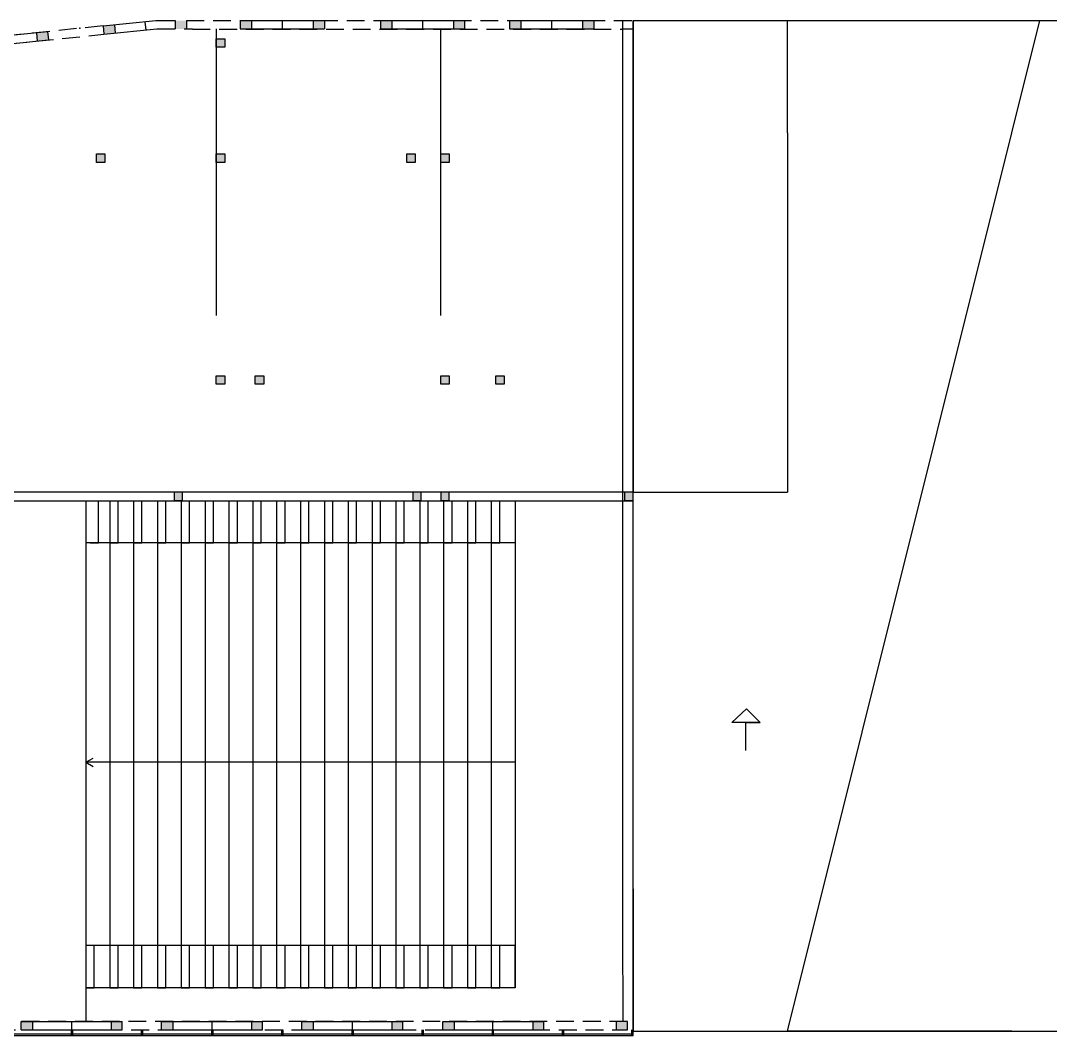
# Model space of a CAD drawing. Header units: millimetres. Extents: x -5657 to 14604, y -1609 to 2067.
# Drawn here: x -1961.2 to -1594.3, y 1512.5 to 1874 of the extents above; entities that cross this region are included whole.
import ezdxf

# ---------------------------------------------------------------- set-up
doc = ezdxf.new("R2010")
doc.units = ezdxf.units.MM
doc.linetypes.add('ACAD_ISO02W100', pattern=[15, 12, -3])
doc.linetypes.add('DASHED2', pattern=[9.525, 6.35, -3.175])
doc.layers.get('0').update_dxf_attribs({"color": 4})
doc.layers.add('gelijkvloers', color=80, linetype='Continuous')
doc.layers.add('str palen', color=220, linetype='Continuous')

msp = doc.modelspace()

# ---------------------------------------------------------------- hatches: boundary and pattern name
at = {"layer": 'str palen', "linetype": 'Continuous', "transparency": 33554687}
h = msp.add_hatch(color=256, dxfattribs=at)
h.dxf.hatch_style = 1
h.paths.add_polyline_path([(-1927.8, 1872.51), (-1931.87, 1872.09), (-1931.6, 1869.11), (-1927.51, 1869.52)])
h.paths.add_polyline_path([(-1951.63, 1870.1), (-1955.56, 1869.7), (-1955.31, 1866.71), (-1951.33, 1867.11)])
h.paths.add_polyline_path([(-1977.49, 1867.49), (-1981.42, 1867.09), (-1981.12, 1864.11), (-1977.22, 1864.5)])
h.paths.add_polyline_path([(-1999.84, 1865.23), (-2003.8, 1864.83), (-2003.51, 1861.85), (-1999.54, 1862.25)])
h.paths.add_polyline_path([(-2025.63, 1862.63), (-2029.66, 1862.22), (-2029.32, 1859.24), (-2025.27, 1859.65)])
h = msp.add_hatch(color=256, dxfattribs=at)
h.dxf.hatch_style = 1
h.paths.add_polyline_path([(-1757, 1874), (-1761, 1874), (-1761, 1871.02), (-1757, 1871.02)])
h.paths.add_polyline_path([(-1783, 1874), (-1787, 1874), (-1787, 1871.02), (-1783, 1871.02)])
h.paths.add_polyline_path([(-1803, 1874), (-1807, 1874), (-1807, 1871.02), (-1803, 1871.02)])
h.paths.add_polyline_path([(-1829, 1874), (-1833, 1874), (-1833, 1871.02), (-1829, 1871.02)])
h.paths.add_polyline_path([(-1853, 1874), (-1857, 1874), (-1857, 1871.02), (-1853, 1871.02)])
h.paths.add_polyline_path([(-1879, 1874), (-1883, 1874), (-1883, 1871.02), (-1879, 1871.02)])
h.paths.add_polyline_path([(-1902.18, 1874), (-1906.18, 1874), (-1906.18, 1871.02), (-1902.18, 1871.02)])
h = msp.add_hatch(color=256, dxfattribs=at)
h.dxf.hatch_style = 1
h.paths.add_polyline_path([(-1808.5, 1826.5), (-1811.5, 1826.5), (-1811.5, 1823.5), (-1808.5, 1823.5)])
h.paths.add_polyline_path([(-1820.62, 1826.5), (-1823.62, 1826.5), (-1823.62, 1823.5), (-1820.62, 1823.5)])
h.paths.add_polyline_path([(-1888.5, 1867.5), (-1891.5, 1867.5), (-1891.5, 1864.5), (-1888.5, 1864.5)])
h.paths.add_polyline_path([(-1888.5, 1826.5), (-1891.5, 1826.5), (-1891.5, 1823.5), (-1888.5, 1823.5)])
h.paths.add_polyline_path([(-1931.22, 1826.5), (-1934.22, 1826.5), (-1934.22, 1823.5), (-1931.22, 1823.5)])
h.paths.add_polyline_path([(-1973.5, 1826.5), (-1976.5, 1826.5), (-1976.5, 1823.5), (-1973.5, 1823.5)])
h.paths.add_polyline_path([(-2049.5, 1826.5), (-2052.5, 1826.5), (-2052.5, 1823.5), (-2049.5, 1823.5)])
h.paths.add_polyline_path([(-2125.5, 1826.5), (-2128.5, 1826.5), (-2128.5, 1823.5), (-2125.5, 1823.5)])
h.paths.add_polyline_path([(-2201.5, 1826.5), (-2204.5, 1826.5), (-2204.5, 1823.5), (-2201.5, 1823.5)])
h.paths.add_polyline_path([(-2319.31, 1826.5), (-2322.31, 1826.5), (-2322.31, 1823.5), (-2319.31, 1823.5)])
h = msp.add_hatch(color=256, dxfattribs=at)
h.dxf.hatch_style = 1
h.paths.add_polyline_path([(-1888.5, 1747.5), (-1891.5, 1747.5), (-1891.5, 1744.5), (-1888.5, 1744.5)])
h.paths.add_polyline_path([(-1874.6, 1747.5), (-1877.6, 1747.5), (-1877.6, 1744.5), (-1874.6, 1744.5)])
h.paths.add_polyline_path([(-1903.5, 1706), (-1906.5, 1706), (-1906.5, 1703), (-1903.5, 1703)])
h = msp.add_hatch(color=256, dxfattribs=at)
h.dxf.hatch_style = 1
h.paths.add_polyline_path([(-1788.88, 1747.5), (-1791.88, 1747.5), (-1791.88, 1744.5), (-1788.88, 1744.5)])
h.paths.add_polyline_path([(-1808.5, 1747.5), (-1811.5, 1747.5), (-1811.5, 1744.5), (-1808.5, 1744.5)])
h.paths.add_polyline_path([(-1808.5, 1706), (-1811.5, 1706), (-1811.5, 1703), (-1808.5, 1703)])
h.paths.add_polyline_path([(-1818.5, 1706), (-1821.5, 1706), (-1821.5, 1703), (-1818.5, 1703)])
h = msp.add_hatch(color=256, dxfattribs=at)
h.dxf.hatch_style = 1
h.paths.add_polyline_path([(-2126, 1567), (-2129, 1567), (-2129, 1564), (-2126, 1564)])
h.paths.add_polyline_path([(-1967.5, 1567), (-1970.5, 1567), (-1970.5, 1564), (-1967.5, 1564)])
h.paths.add_polyline_path([(-1743, 1706), (-1746, 1706), (-1746, 1703), (-1743, 1703)])
h = msp.add_hatch(color=256, dxfattribs=at)
h.dxf.hatch_style = 1
h.paths.add_polyline_path([(-1957, 1517.5), (-1961, 1517.5), (-1961, 1514.5), (-1957, 1514.5)])
h.paths.add_polyline_path([(-1925, 1517.5), (-1929, 1517.5), (-1929, 1514.5), (-1925, 1514.5)])
h.paths.add_polyline_path([(-1907, 1517.5), (-1911, 1517.5), (-1911, 1514.5), (-1907, 1514.5)])
h.paths.add_polyline_path([(-1875, 1517.5), (-1879, 1517.5), (-1879, 1514.5), (-1875, 1514.5)])
h.paths.add_polyline_path([(-1857, 1517.5), (-1861, 1517.5), (-1861, 1514.5), (-1857, 1514.5)])
h.paths.add_polyline_path([(-1825, 1517.5), (-1829, 1517.5), (-1829, 1514.5), (-1825, 1514.5)])
h.paths.add_polyline_path([(-1806.75, 1517.5), (-1810.75, 1517.5), (-1810.75, 1514.5), (-1806.75, 1514.5)])
h.paths.add_polyline_path([(-1774.75, 1517.5), (-1778.75, 1517.5), (-1778.75, 1514.5), (-1774.75, 1514.5)])
h.paths.add_polyline_path([(-1745, 1517.5), (-1749, 1517.5), (-1749, 1514.5), (-1745, 1514.5)])

# ---------------------------------------------------------------- linework, layer by layer
at = {"linetype": 'Continuous'}
for p, q in [((-1743, 1514), (-1743, 1874)), ((-1743, 1874), (-1329, 1874)), ((-1743, 1514), (-1743, 1874)), ((-1743, 1874), (-1743, 1827)), ((-1743, 1874), (-1743, 1827)), ((-1688, 1834), (-1688, 1874)), ((-1608, 1834), (-1598, 1874)), ((-1688, 1834), (-1688, 1706)), ((-1743, 1827), (-1743, 1827)), ((-1743, 1827), (-1743, 1748)), ((-1743, 1748), (-1743, 1706)), ((-1743, 1634.7), (-1743, 1709.7)), ((-1743, 1706), (-1688, 1706)), ((-1743, 1564.7), (-1743, 1634.7)), ((-1743, 1564.7), (-1743, 1514)), ((-2393, 1512.5), (-1743, 1512.5)), ((-1967.75, 1513), (-1943.25, 1513)), ((-1943.25, 1514.5), (-1943.25, 1512.5)), ((-1942.75, 1514.5), (-1942.75, 1512.5)), ((-1942.75, 1513), (-1918.25, 1513)), ((-1918.25, 1514.5), (-1918.25, 1512.5)), ((-1917.75, 1514.5), (-1917.75, 1512.5)), ((-1917.75, 1513), (-1893.25, 1513)), ((-1893.25, 1514.5), (-1893.25, 1512.5)), ((-1892.75, 1514.5), (-1892.75, 1512.5)), ((-1892.75, 1513), (-1868.25, 1513)), ((-1868.25, 1514.5), (-1868.25, 1512.5)), ((-1867.75, 1514.5), (-1867.75, 1512.5)), ((-1867.75, 1513), (-1843.25, 1513)), ((-1843.25, 1514.5), (-1843.25, 1512.5)), ((-1842.75, 1514.5), (-1842.75, 1512.5)), ((-1842.75, 1513), (-1818.25, 1513)), ((-1818.25, 1514.5), (-1818.25, 1512.5)), ((-1817.75, 1514.5), (-1817.75, 1512.5)), ((-1817.75, 1513), (-1793.25, 1513)), ((-1793.25, 1514.5), (-1793.25, 1512.5)), ((-1793, 1512.5), (-1792.75, 1512.5)), ((-1792.75, 1512.5), (-1792.75, 1514.5)), ((-1792.75, 1513), (-1768.25, 1513)), ((-1768.25, 1514.5), (-1768.25, 1512.5)), ((-1767.75, 1514.5), (-1767.75, 1512.5)), ((-1767.75, 1513), (-1743.5, 1513)), ((-1743.5, 1514.5), (-1743.5, 1512.5)), ((-1743, 1512.5), (-1743, 1514.5)), ((-1743, 1514), (-1513, 1514))]:
    msp.add_line(p, q, dxfattribs=at)
for p, q in [((-1743, 1514), (-1743, 1834)), ((-1688, 1514), (-1608, 1834)), ((-1608, 1514), (-1688, 1514))]:
    msp.add_line(p, q)
at = {"layer": 'gelijkvloers', "linetype": 'Continuous'}
for p, q in [((-1746.59, 1706), (-1746.59, 1874)), ((-1891.5, 1871.02), (-1891.5, 1769)), ((-1811.5, 1769), (-1811.5, 1871.02)), ((-1743, 1822), (-1743, 1804)), ((-1743, 1804), (-1743, 1786)), ((-1743, 1706), (-2126, 1706)), ((-2125.5, 1702.92), (-1743, 1702.92)), ((-1938, 1702.92), (-1938, 1529.5)), ((-1938, 1702.92), (-1776.5, 1702.92)), ((-1933.5, 1688), (-1933.5, 1703)), ((-1929.5, 1702.92), (-1929.5, 1529.5)), ((-1926.5, 1687.92), (-1926.5, 1702.92)), ((-1921, 1702.92), (-1921, 1529.5)), ((-1918, 1687.92), (-1918, 1702.92)), ((-1912.5, 1702.92), (-1912.5, 1529.5)), ((-1909.5, 1687.92), (-1909.5, 1702.92)), ((-1904, 1702.92), (-1904, 1529.5)), ((-1901, 1687.92), (-1901, 1702.92)), ((-1895.5, 1702.92), (-1895.5, 1529.5)), ((-1892.5, 1687.92), (-1892.5, 1702.92)), ((-1887, 1702.92), (-1887, 1529.5)), ((-1884, 1687.92), (-1884, 1702.92)), ((-1878.5, 1702.92), (-1878.5, 1529.5)), ((-1875.5, 1687.92), (-1875.5, 1702.92)), ((-1870, 1702.92), (-1870, 1529.5)), ((-1867, 1687.92), (-1867, 1702.92)), ((-1861.5, 1702.92), (-1861.5, 1529.5)), ((-1858.5, 1687.92), (-1858.5, 1702.92)), ((-1853, 1702.92), (-1853, 1529.5)), ((-1850, 1687.92), (-1850, 1702.92)), ((-1844.5, 1702.92), (-1844.5, 1529.5)), ((-1841.5, 1687.92), (-1841.5, 1702.92)), ((-1836, 1702.92), (-1836, 1529.5)), ((-1833, 1687.92), (-1833, 1702.92)), ((-1827.5, 1702.92), (-1827.5, 1529.5)), ((-1824.5, 1687.92), (-1824.5, 1702.92)), ((-1819, 1702.92), (-1819, 1529.5)), ((-1816, 1687.92), (-1816, 1702.92)), ((-1810.5, 1702.92), (-1810.5, 1529.5)), ((-1807.5, 1687.92), (-1807.5, 1702.92)), ((-1802, 1702.92), (-1802, 1529.5)), ((-1799, 1687.92), (-1799, 1702.92)), ((-1793.5, 1702.92), (-1793.5, 1529.5)), ((-1790.5, 1687.92), (-1790.5, 1702.92)), ((-1785, 1702.92), (-1785, 1529.5)), ((-1785, 1702.92), (-1785, 1687.92)), ((-1746.59, 1550.5), (-1746.59, 1706)), ((-1743, 1696.42), (-1743, 1706)), ((-1743, 1702.92), (-1743, 1706)), ((-1743, 1514), (-1743, 1696.42)), ((-1785, 1687.92), (-1938, 1687.92)), ((-1938, 1609.79), (-1935.41, 1611.31)), ((-1785, 1609.79), (-1938, 1609.79)), ((-1938, 1609.79), (-1935.41, 1608.28)), ((-1746.5, 1517.5), (-1746.59, 1550.5)), ((-1785, 1544.5), (-1938, 1544.5)), ((-1935, 1529.5), (-1935, 1544.5)), ((-1926.5, 1529.5), (-1926.5, 1544.5)), ((-1918, 1529.5), (-1918, 1544.5)), ((-1909.5, 1529.5), (-1909.5, 1544.5)), ((-1901, 1529.5), (-1901, 1544.5)), ((-1892.5, 1529.5), (-1892.5, 1544.5)), ((-1884, 1529.5), (-1884, 1544.5)), ((-1875.5, 1529.5), (-1875.5, 1544.5)), ((-1867, 1529.5), (-1867, 1544.5)), ((-1858.5, 1529.5), (-1858.5, 1544.5)), ((-1850, 1529.5), (-1850, 1544.5)), ((-1841.5, 1529.5), (-1841.5, 1544.5)), ((-1833, 1529.5), (-1833, 1544.5)), ((-1824.5, 1529.5), (-1824.5, 1544.5)), ((-1816, 1529.5), (-1816, 1544.5)), ((-1807.5, 1529.5), (-1807.5, 1544.5)), ((-1799, 1529.5), (-1799, 1544.5)), ((-1790.5, 1529.5), (-1790.5, 1544.5)), ((-1785, 1529.5), (-1785, 1544.5)), ((-1785, 1529.5), (-1938, 1529.5)), ((-1938, 1529.5), (-1938, 1517.5)), ((-1743, 1514), (-1743, 1517.5))]:
    msp.add_line(p, q, dxfattribs=at)
at = {"layer": 'gelijkvloers', "linetype": 'ACAD_ISO02W100'}
for p, q in [((-1743, 1747.5), (-1743, 1765.5)), ((-1936.5, 1688), (-1933.5, 1688)), ((-1929.5, 1687.92), (-1926.5, 1687.92)), ((-1921, 1687.92), (-1918, 1687.92)), ((-1912.5, 1687.92), (-1909.5, 1687.92)), ((-1904, 1687.92), (-1901, 1687.92)), ((-1895.5, 1687.92), (-1892.5, 1687.92)), ((-1887, 1687.92), (-1884, 1687.92)), ((-1878.5, 1687.92), (-1875.5, 1687.92)), ((-1870, 1687.92), (-1867, 1687.92)), ((-1861.5, 1687.92), (-1858.5, 1687.92)), ((-1853, 1687.92), (-1850, 1687.92)), ((-1844.5, 1687.92), (-1841.5, 1687.92)), ((-1836, 1687.92), (-1833, 1687.92)), ((-1827.5, 1687.92), (-1824.5, 1687.92)), ((-1819, 1687.92), (-1816, 1687.92)), ((-1810.5, 1687.92), (-1807.5, 1687.92)), ((-1802, 1687.92), (-1799, 1687.92)), ((-1793.5, 1687.92), (-1790.5, 1687.92)), ((-1938, 1529.5), (-1935, 1529.5)), ((-1929.5, 1529.5), (-1926.5, 1529.5)), ((-1921, 1529.5), (-1918, 1529.5)), ((-1912.5, 1529.5), (-1909.5, 1529.5)), ((-1904, 1529.5), (-1901, 1529.5)), ((-1895.5, 1529.5), (-1892.5, 1529.5)), ((-1887, 1529.5), (-1884, 1529.5)), ((-1878.5, 1529.5), (-1875.5, 1529.5)), ((-1870, 1529.5), (-1867, 1529.5)), ((-1861.5, 1529.5), (-1858.5, 1529.5)), ((-1853, 1529.5), (-1850, 1529.5)), ((-1844.5, 1529.5), (-1841.5, 1529.5)), ((-1836, 1529.5), (-1833, 1529.5)), ((-1827.5, 1529.5), (-1824.5, 1529.5)), ((-1819, 1529.5), (-1816, 1529.5)), ((-1810.5, 1529.5), (-1807.5, 1529.5)), ((-1802, 1529.5), (-1799, 1529.5)), ((-1793.5, 1529.5), (-1790.5, 1529.5))]:
    msp.add_line(p, q, dxfattribs=at)
at = {"layer": 'str palen', "linetype": 'DASHED2'}
for p, q in [((-1931.87, 1872.09), (-2477.42, 1816.97)), ((-1902.18, 1874), (-1743, 1874)), ((-2477.12, 1814.01), (-1931.6, 1869.11)), ((-1900, 1871), (-1747, 1871)), ((-1745, 1517.5), (-2179, 1517.5)), ((-2179, 1514.5), (-1745, 1514.5))]:
    msp.add_line(p, q, dxfattribs=at)
at = {"layer": 'str palen', "linetype": 'Continuous'}
for p, q in [((-1931.87, 1872.09), (-1913, 1874)), ((-1931.87, 1872.09), (-1931.6, 1869.11)), ((-1927.8, 1872.51), (-1927.51, 1869.52)), ((-1916.93, 1873.6), (-1916.56, 1870.63)), ((-1913, 1874), (-1906.18, 1874)), ((-1906.18, 1874), (-1906.18, 1871.02)), ((-1902.18, 1874), (-1902.18, 1871.02)), ((-1883, 1874), (-1883, 1871.02)), ((-1883, 1874), (-1853, 1874)), ((-1879, 1874), (-1879, 1871.02)), ((-1868, 1874), (-1868, 1871.02)), ((-1857, 1874), (-1857, 1871.02)), ((-1853, 1874), (-1853, 1871.02)), ((-1833, 1874), (-1833, 1871.02)), ((-1833, 1874), (-1803, 1874)), ((-1829, 1874), (-1829, 1871.02)), ((-1818, 1874), (-1818, 1871.02)), ((-1807, 1874), (-1807, 1871.02)), ((-1803, 1874), (-1803, 1871.02)), ((-1787, 1874), (-1787, 1871.02)), ((-1787, 1874), (-1757, 1874)), ((-1783, 1874), (-1783, 1871.02)), ((-1772, 1874), (-1772, 1871.02)), ((-1761, 1874), (-1761, 1871.02)), ((-1757, 1874), (-1757, 1871.02)), ((-1981.42, 1867.09), (-1951.63, 1870.1)), ((-1955.56, 1869.7), (-1955.31, 1866.71)), ((-1951.63, 1870.1), (-1951.33, 1867.11)), ((-1931.6, 1869.11), (-1912.7, 1871.02)), ((-1912.7, 1871.02), (-1906.18, 1871.02)), ((-1883, 1871.02), (-1853, 1871.02)), ((-1833, 1871.02), (-1803, 1871.02)), ((-1787, 1871.02), (-1757, 1871.02)), ((-1747, 1871.02), (-1743, 1871.02)), ((-1981.12, 1864.11), (-1951.33, 1867.11)), ((-1903.5, 1706), (-1906.5, 1706)), ((-1906.5, 1706), (-1906.5, 1703)), ((-1906.5, 1703), (-1903.5, 1703)), ((-1903.5, 1703), (-1903.5, 1706)), ((-1818.5, 1706), (-1821.5, 1706)), ((-1821.5, 1706), (-1821.5, 1703)), ((-1821.5, 1703), (-1818.5, 1703)), ((-1818.5, 1703), (-1818.5, 1706)), ((-1808.5, 1706), (-1811.5, 1706)), ((-1811.5, 1706), (-1811.5, 1703)), ((-1811.5, 1703), (-1808.5, 1703)), ((-1808.5, 1703), (-1808.5, 1706)), ((-1743, 1706), (-1746, 1706)), ((-1746, 1706), (-1746, 1703)), ((-1746, 1703), (-1743, 1703)), ((-1743, 1703), (-1743, 1706)), ((-1961, 1514.5), (-1961, 1517.5)), ((-1961, 1517.5), (-1925, 1517.5)), ((-1957, 1517.5), (-1957, 1514.5)), ((-1943, 1514.5), (-1943, 1517.5)), ((-1929, 1517.5), (-1929, 1514.5)), ((-1925, 1514.5), (-1925, 1517.5)), ((-1911, 1514.5), (-1911, 1517.5)), ((-1911, 1517.5), (-1875, 1517.5)), ((-1907, 1517.5), (-1907, 1514.5)), ((-1893, 1514.5), (-1893, 1517.5)), ((-1879, 1517.5), (-1879, 1514.5)), ((-1875, 1514.5), (-1875, 1517.5)), ((-1861, 1514.5), (-1861, 1517.5)), ((-1861, 1517.5), (-1825, 1517.5)), ((-1857, 1517.5), (-1857, 1514.5)), ((-1843, 1514.5), (-1843, 1517.5)), ((-1829, 1517.5), (-1829, 1514.5)), ((-1825, 1514.5), (-1825, 1517.5)), ((-1810.75, 1514.5), (-1810.75, 1517.5)), ((-1810.75, 1517.5), (-1774.75, 1517.5)), ((-1806.75, 1517.5), (-1806.75, 1514.5)), ((-1793, 1514.5), (-1793, 1517.5)), ((-1778.75, 1517.5), (-1778.75, 1514.5)), ((-1774.75, 1514.5), (-1774.75, 1517.5)), ((-1749, 1517.5), (-1749, 1514.5)), ((-1745, 1514.5), (-1745, 1517.5)), ((-1961, 1514.5), (-1925, 1514.5)), ((-1911, 1514.5), (-1875, 1514.5)), ((-1861, 1514.5), (-1825, 1514.5)), ((-1810.75, 1514.5), (-1774.75, 1514.5)), ((-1749, 1514.5), (-1745, 1514.5))]:
    msp.add_line(p, q, dxfattribs=at)
at = {"layer": 'str palen', "linetype": 'ACAD_ISO02W100'}
for p, q in [((-1900, 1871), (-1903, 1871)), ((-1811.5, 1870.5), (-1811.5, 1871.02)), ((-1891.5, 1867.5), (-1888.5, 1867.5)), ((-1891.5, 1864.5), (-1891.5, 1867.5)), ((-1888.5, 1864.5), (-1891.5, 1864.5)), ((-1888.5, 1867.5), (-1888.5, 1864.5)), ((-1934.22, 1826.5), (-1931.22, 1826.5)), ((-1934.22, 1823.5), (-1934.22, 1826.5)), ((-1931.22, 1826.5), (-1931.22, 1823.5)), ((-1891.5, 1826.5), (-1888.5, 1826.5)), ((-1891.5, 1823.5), (-1891.5, 1826.5)), ((-1888.5, 1826.5), (-1888.5, 1823.5)), ((-1823.62, 1826.5), (-1820.62, 1826.5)), ((-1823.62, 1823.5), (-1823.62, 1826.5)), ((-1820.62, 1826.5), (-1820.62, 1823.5)), ((-1811.5, 1826.5), (-1808.5, 1826.5)), ((-1811.5, 1823.5), (-1811.5, 1826.5)), ((-1808.5, 1826.5), (-1808.5, 1823.5)), ((-1931.22, 1823.5), (-1934.22, 1823.5)), ((-1888.5, 1823.5), (-1891.5, 1823.5)), ((-1820.62, 1823.5), (-1823.62, 1823.5)), ((-1808.5, 1823.5), (-1811.5, 1823.5)), ((-1891.5, 1747.5), (-1888.5, 1747.5)), ((-1891.5, 1744.5), (-1891.5, 1747.5)), ((-1888.5, 1747.5), (-1888.5, 1744.5)), ((-1877.6, 1747.5), (-1874.6, 1747.5)), ((-1877.6, 1744.5), (-1877.6, 1747.5)), ((-1874.6, 1747.5), (-1874.6, 1744.5)), ((-1811.5, 1747.5), (-1808.5, 1747.5)), ((-1811.5, 1744.5), (-1811.5, 1747.5)), ((-1808.5, 1747.5), (-1808.5, 1744.5)), ((-1791.88, 1747.5), (-1788.88, 1747.5)), ((-1791.88, 1744.5), (-1791.88, 1747.5)), ((-1788.88, 1747.5), (-1788.88, 1744.5)), ((-1888.5, 1744.5), (-1891.5, 1744.5)), ((-1874.6, 1744.5), (-1877.6, 1744.5)), ((-1808.5, 1744.5), (-1811.5, 1744.5)), ((-1788.88, 1744.5), (-1791.88, 1744.5)), ((-1707.74, 1624), (-1702.58, 1628.79)), ((-1702.58, 1628.79), (-1697.74, 1624)), ((-1702.74, 1624), (-1707.74, 1624)), ((-1702.74, 1614), (-1702.74, 1624)), ((-1702.74, 1624), (-1697.74, 1624)), ((-1697.74, 1624), (-1702.74, 1624))]:
    msp.add_line(p, q, dxfattribs=at)
at = {"layer": 'str palen', "linetype": 'Continuous'}
msp.add_point((-1940.16, 1871.26), dxfattribs=at)

doc.saveas('drawing.dxf')
